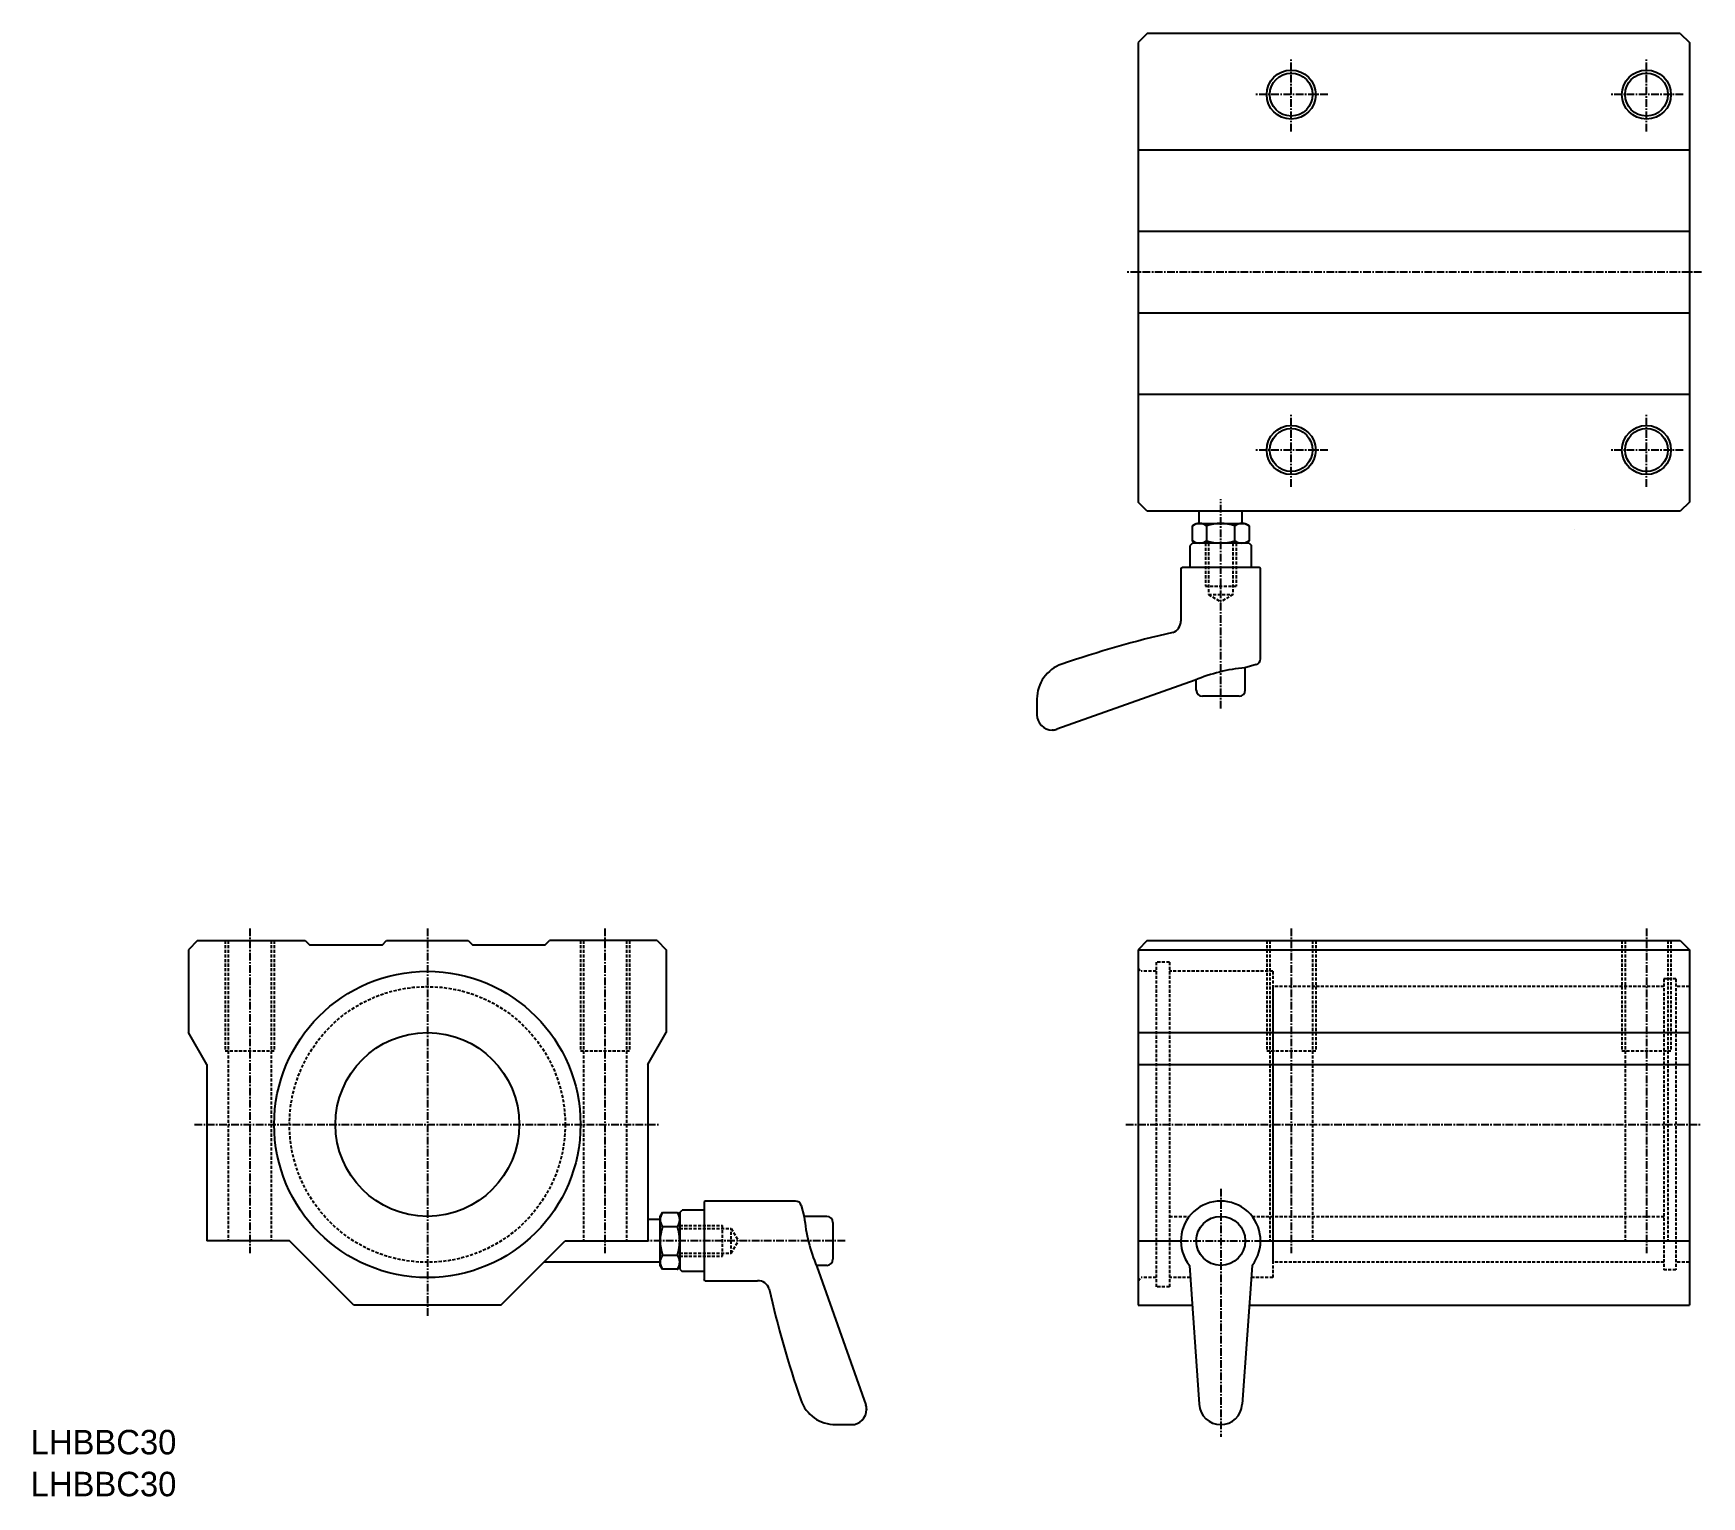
# Model space of a CAD drawing. Extents: x 2598 to 2870, y -991 to -753.
import ezdxf

# ---------------------------------------------------------------- set-up
doc = ezdxf.new("R2010")
doc.units = 0
doc.linetypes.add('CENTER', pattern=[2, 1.25, -0.25, 0.25, -0.25])
doc.linetypes.add('DASHED', pattern=[0.75, 0.5, -0.25])
doc.layers.get('0').update_dxf_attribs({"linetype": 'CONTINUOUS'})
doc.layers.add('CENTER', color=1, linetype='CENTER')

# ---------------------------------------------------------------- blocks, each defined once
blk = doc.blocks.new('A$C591A3873')
at = {"color": 1, "linetype": 'CENTER'}
for p, q in [((0, 8.5), (0, -32)), ((-8.5, 0), (8.5, 0))]:
    blk.add_line(p, q, dxfattribs=at)
at = {"color": 7, "linetype": 'CONTINUOUS'}
for p, q in [((-5.12, -4), (-3.5, -26.66)), ((5.12, -4), (3.5, -26.66))]:
    blk.add_line(p, q, dxfattribs=at)
blk.add_circle((0, 0), 4, dxfattribs=at)
for centre, radius, start, end in [((0, 0), 6.5, 322.0201, 217.9799), ((0, -26.5), 3.5, 182.543, 357.4475)]:
    blk.add_arc(centre, radius, start, end, dxfattribs=at)

msp = doc.modelspace()

# ---------------------------------------------------------------- linework, layer by layer
at = {"color": 7, "linetype": 'CONTINUOUS'}
for p, q in [((2779.49, -752.61), (2777.99, -754.11)), ((2777.99, -754.11), (2777.99, -829.11)), ((2866.49, -752.61), (2779.49, -752.61)), ((2866.49, -752.61), (2867.99, -754.11)), ((2867.99, -754.11), (2867.99, -829.11)), ((2867.99, -771.66), (2777.99, -771.66)), ((2867.99, -784.96), (2777.99, -784.96)), ((2867.99, -798.26), (2777.99, -798.26)), ((2867.99, -811.56), (2777.99, -811.56)), ((2779.49, -830.61), (2777.99, -829.11)), ((2867.99, -829.11), (2866.49, -830.61)), ((2866.49, -830.61), (2779.49, -830.61)), ((2786.87, -832.97), (2787.49, -832.61)), ((2786.87, -835.45), (2786.87, -832.97)), ((2787.49, -832.61), (2795.49, -832.61)), ((2787.99, -832.61), (2787.99, -830.61)), ((2789.18, -832.97), (2789.18, -835.45)), ((2793.8, -835.45), (2793.8, -832.97)), ((2794.99, -832.61), (2794.99, -830.61)), ((2795.49, -832.61), (2796.11, -832.97)), ((2796.11, -832.97), (2796.11, -835.45)), ((2786.86, -835.81), (2786.49, -836.17)), ((2796.13, -835.81), (2786.86, -835.81)), ((2787.49, -835.81), (2786.87, -835.45)), ((2795.49, -835.81), (2787.49, -835.81)), ((2796.11, -835.45), (2795.49, -835.81)), ((2796.13, -835.81), (2796.49, -836.17)), ((2786.49, -839.81), (2786.49, -836.17)), ((2796.49, -839.81), (2796.49, -836.17)), ((2784.99, -839.89), (2785.19, -839.81)), ((2784.99, -839.89), (2784.99, -848.52)), ((2797.79, -839.81), (2785.19, -839.81)), ((2797.99, -839.89), (2797.79, -839.81)), ((2797.99, -854.68), (2797.99, -839.89)), ((2797.26, -855.64), (2795.43, -856.14)), ((2795.49, -859.81), (2795.49, -856.12)), ((2787.33, -858.16), (2764.74, -866.19)), ((2787.49, -859.81), (2787.49, -858.09)), ((2761.49, -861.24), (2761.49, -863.81)), ((2794.49, -860.81), (2788.49, -860.81)), ((2764.07, -866.31), (2763.99, -866.31)), ((2624.48, -900.69), (2622.98, -902.19)), ((2624.48, -900.69), (2642.03, -900.69)), ((2642.03, -900.69), (2642.78, -901.44)), ((2654.58, -901.44), (2655.33, -900.69)), ((2655.33, -900.69), (2668.63, -900.69)), ((2655.33, -900.69), (2668.63, -900.69)), ((2668.63, -900.69), (2669.38, -901.44)), ((2681.18, -901.44), (2681.93, -900.69)), ((2699.48, -900.69), (2681.93, -900.69)), ((2699.48, -900.69), (2700.98, -902.19)), ((2779.49, -900.69), (2777.99, -902.19)), ((2779.49, -900.69), (2866.49, -900.69)), ((2866.49, -900.69), (2867.99, -902.19)), ((2622.98, -902.19), (2622.98, -915.69)), ((2654.58, -901.44), (2642.78, -901.44)), ((2681.18, -901.44), (2669.38, -901.44)), ((2700.98, -902.19), (2700.98, -915.69)), ((2777.99, -902.19), (2777.99, -960.19)), ((2777.99, -902.19), (2867.99, -902.19)), ((2867.99, -902.19), (2867.99, -960.19)), ((2625.98, -920.89), (2622.98, -915.69)), ((2697.98, -920.89), (2700.98, -915.69)), ((2777.99, -915.69), (2867.99, -915.69)), ((2625.98, -920.89), (2625.98, -949.69)), ((2697.98, -920.89), (2697.98, -949.69)), ((2777.99, -920.89), (2867.99, -920.89)), ((2703.18, -945.06), (2703.55, -944.69)), ((2707.18, -944.69), (2703.55, -944.69)), ((2707.27, -943.19), (2707.18, -943.4)), ((2707.18, -943.4), (2707.18, -955.99)), ((2722.05, -943.19), (2707.27, -943.19)), ((2723.02, -943.92), (2723.51, -945.75)), ((2699.98, -946.19), (2697.98, -946.19)), ((2699.98, -945.69), (2700.34, -945.08)), ((2699.98, -953.69), (2699.98, -945.69)), ((2700.34, -945.08), (2702.83, -945.08)), ((2702.83, -947.39), (2700.34, -947.39)), ((2702.83, -945.08), (2703.18, -945.69)), ((2703.18, -945.06), (2703.18, -954.33)), ((2703.18, -945.69), (2703.18, -953.69)), ((2727.18, -945.69), (2723.5, -945.69)), ((2728.18, -946.69), (2728.18, -952.69)), ((2639.48, -949.69), (2625.98, -949.69)), ((2649.98, -960.19), (2639.48, -949.69)), ((2673.98, -960.19), (2684.48, -949.69)), ((2684.48, -949.69), (2697.98, -949.69)), ((2777.99, -949.69), (2784.99, -949.69)), ((2797.99, -949.69), (2867.99, -949.69)), ((2700.34, -952), (2702.83, -952)), ((2699.98, -953.19), (2680.98, -953.19)), ((2700.34, -954.31), (2699.98, -953.69)), ((2702.83, -954.31), (2700.34, -954.31)), ((2703.18, -953.69), (2702.83, -954.31)), ((2703.18, -954.33), (2703.55, -954.69)), ((2707.18, -954.69), (2703.55, -954.69)), ((2727.18, -953.69), (2725.47, -953.69)), ((2725.54, -953.85), (2733.57, -976.44)), ((2707.27, -956.19), (2707.18, -955.99)), ((2707.27, -956.19), (2715.89, -956.19)), ((2673.98, -960.19), (2649.98, -960.19)), ((2777.99, -960.19), (2786.83, -960.19)), ((2796.15, -960.19), (2867.99, -960.19)), ((2733.68, -977.11), (2733.68, -977.19)), ((2728.62, -979.69), (2731.18, -979.69))]:
    msp.add_line(p, q, dxfattribs=at)
at = {"color": 3, "linetype": 'DASHED'}
for p, q in [((2788.99, -835.81), (2788.99, -842.81)), ((2789.49, -835.81), (2789.49, -844.21)), ((2793.49, -835.81), (2793.49, -844.21)), ((2793.99, -835.81), (2793.99, -842.81)), ((2788.99, -842.81), (2793.99, -842.81)), ((2789.49, -844.21), (2791.49, -845.36)), ((2789.49, -844.21), (2793.49, -844.21)), ((2793.49, -844.21), (2791.49, -845.36)), ((2628.98, -900.69), (2628.98, -918.69)), ((2629.48, -900.69), (2629.48, -949.69)), ((2636.48, -900.69), (2636.48, -949.69)), ((2636.98, -900.69), (2636.98, -918.69)), ((2686.98, -900.69), (2686.98, -918.69)), ((2687.48, -900.69), (2687.48, -949.69)), ((2694.48, -900.69), (2694.48, -949.69)), ((2694.98, -900.69), (2694.98, -918.69)), ((2798.99, -900.69), (2798.99, -918.69)), ((2799.49, -900.69), (2799.49, -949.69)), ((2806.49, -900.69), (2806.49, -949.69)), ((2806.99, -900.69), (2806.99, -918.69)), ((2856.99, -900.69), (2856.99, -918.69)), ((2857.49, -900.69), (2857.49, -949.69)), ((2864.49, -900.69), (2864.49, -949.69)), ((2864.99, -900.69), (2864.99, -918.69)), ((2777.99, -905.19), (2778.49, -905.69)), ((2780.94, -905.69), (2778.49, -905.69)), ((2780.94, -904.19), (2780.94, -957.19)), ((2783.14, -904.19), (2780.94, -904.19)), ((2783.14, -904.19), (2783.14, -957.19)), ((2799.99, -905.69), (2783.14, -905.69)), ((2799.99, -905.69), (2799.99, -955.69)), ((2799.99, -908.19), (2799.99, -953.19)), ((2863.84, -908.19), (2800.14, -908.19)), ((2863.84, -906.94), (2863.84, -954.44)), ((2865.79, -906.94), (2863.84, -906.94)), ((2865.79, -906.94), (2865.79, -954.44)), ((2867.99, -908.19), (2865.79, -908.19)), ((2628.98, -918.69), (2636.98, -918.69)), ((2686.98, -918.69), (2694.98, -918.69)), ((2798.99, -918.69), (2806.99, -918.69)), ((2856.99, -918.69), (2864.99, -918.69)), ((2703.18, -947.19), (2710.18, -947.19)), ((2710.18, -952.19), (2710.18, -947.19)), ((2783.14, -945.69), (2786.37, -945.69)), ((2796.61, -945.69), (2863.84, -945.69)), ((2703.18, -947.69), (2711.58, -947.69)), ((2711.58, -951.69), (2711.58, -947.69)), ((2711.58, -947.69), (2712.74, -949.69)), ((2711.58, -951.69), (2712.74, -949.69)), ((2703.18, -951.69), (2711.58, -951.69)), ((2703.18, -952.19), (2710.18, -952.19)), ((2777.99, -956.19), (2778.49, -955.69)), ((2780.94, -955.69), (2778.49, -955.69)), ((2786.51, -955.69), (2783.14, -955.69)), ((2799.99, -955.69), (2796.47, -955.69)), ((2863.84, -953.19), (2800.14, -953.19)), ((2865.79, -954.44), (2863.84, -954.44)), ((2867.99, -953.19), (2865.79, -953.19)), ((2783.14, -957.19), (2780.94, -957.19))]:
    msp.add_line(p, q, dxfattribs=at)
at = {"color": 12, "linetype": 'CONTINUOUS'}
msp.add_line((2849.24, -833.61), (2849.24, -833.61), dxfattribs=at)
at = {"color": 3}
for centre in [(2802.99, -762.61), (2860.99, -762.61), (2802.99, -820.61), (2860.99, -820.61)]:
    msp.add_circle(centre, 4, dxfattribs=at)
at = {"color": 7, "linetype": 'CONTINUOUS'}
for centre, radius in [((2802.99, -762.61), 3.5), ((2860.99, -762.61), 3.5), ((2802.99, -820.61), 3.5), ((2860.99, -820.61), 3.5), ((2661.98, -930.69), 25), ((2661.98, -930.69), 15)]:
    msp.add_circle(centre, radius, dxfattribs=at)
at = {"color": 3, "linetype": 'DASHED'}
msp.add_circle((2661.98, -930.69), 22.5, dxfattribs=at)
at = {"color": 7, "linetype": 'CONTINUOUS'}
for centre, radius, start, end in [((2788.03, -834.65), 2.04, 55.6158, 124.3842), ((2791.49, -840.25), 7.64, 72.412, 107.588), ((2794.96, -834.65), 2.04, 55.6158, 124.3842), ((2788.03, -833.76), 2.04, 235.6158, 304.3842), ((2791.49, -828.17), 7.64, 252.412, 287.588), ((2794.96, -833.76), 2.04, 235.6158, 304.3842), ((2782.99, -848.52), 2, 289.379, 0), ((2821.75, -1018.43), 172.29, 102.7741, 109.0455), ((2796.99, -854.68), 1, 285.7247, 0), ((2767.49, -861.24), 6, 109.1019, 180), ((2797.97, -883.56), 27.53, 95.2907, 112.7322), ((2788.49, -859.81), 1, 180, 270), ((2794.49, -859.81), 1, 270, 0), ((2763.99, -863.81), 2.5, 180, 270), ((2764.07, -864.31), 2, 270, 289.5744), ((2722.05, -944.19), 1, 15.7247, 90), ((2702.03, -946.23), 2.04, 145.6158, 214.3842), ((2707.63, -949.69), 7.64, 162.412, 197.588), ((2701.14, -946.23), 2.04, 325.6158, 34.3842), ((2695.54, -949.69), 7.64, 342.412, 17.588), ((2750.93, -943.21), 27.53, 185.2907, 202.7322), ((2727.18, -946.69), 1, 0, 90), ((2702.03, -953.16), 2.04, 145.6158, 214.3842), ((2701.14, -953.16), 2.04, 325.6158, 34.3842), ((2727.18, -952.69), 1, 270, 0), ((2715.89, -958.19), 2, 19.379, 90), ((2885.81, -919.44), 172.29, 192.7741, 199.0455), ((2728.62, -973.69), 6, 199.1019, 270), ((2731.18, -977.19), 2.5, 270, 0), ((2731.68, -977.11), 2, 0, 19.5744)]:
    msp.add_arc(centre, radius, start, end, dxfattribs=at)
for p in [(2786.87, -835.45), (2702.83, -954.31), (2733.68, -977.19)]:
    msp.add_point(p, dxfattribs=at)
at = {"layer": 'CENTER', "color": 1, "linetype": 'CENTER'}
for p, q in [((2802.99, -768.61), (2802.99, -756.61)), ((2860.99, -768.61), (2860.99, -756.61)), ((2808.99, -762.61), (2796.99, -762.61)), ((2866.99, -762.61), (2854.99, -762.61)), ((2869.99, -791.61), (2775.99, -791.61)), ((2802.99, -826.61), (2802.99, -814.61)), ((2860.99, -826.61), (2860.99, -814.61)), ((2808.99, -820.61), (2796.99, -820.61)), ((2866.99, -820.61), (2854.99, -820.61)), ((2791.49, -862.81), (2791.49, -828.61)), ((2632.98, -898.69), (2632.98, -951.69)), ((2661.98, -898.69), (2661.98, -962.19)), ((2690.98, -898.69), (2690.98, -951.69)), ((2802.99, -898.69), (2802.99, -951.69)), ((2860.99, -898.69), (2860.99, -951.69)), ((2623.98, -930.69), (2699.98, -930.69)), ((2775.99, -930.69), (2869.99, -930.69)), ((2730.18, -949.69), (2697.98, -949.69))]:
    msp.add_line(p, q, dxfattribs=at)

# ---------------------------------------------------------------- block references
at = {"color": 4, "linetype": 'CONTINUOUS'}
msp.add_blockref('A$C591A3873', (2791.49, -949.69), dxfattribs=at)

# ---------------------------------------------------------------- texts
at = {"color": 7, "linetype": 'CONTINUOUS'}
for p in [(2597.23, -984.54), (2597.23, -991.38)]:
    msp.add_text('LHBBC30', height=4, dxfattribs=at).set_placement(p)

doc.saveas('drawing.dxf')
